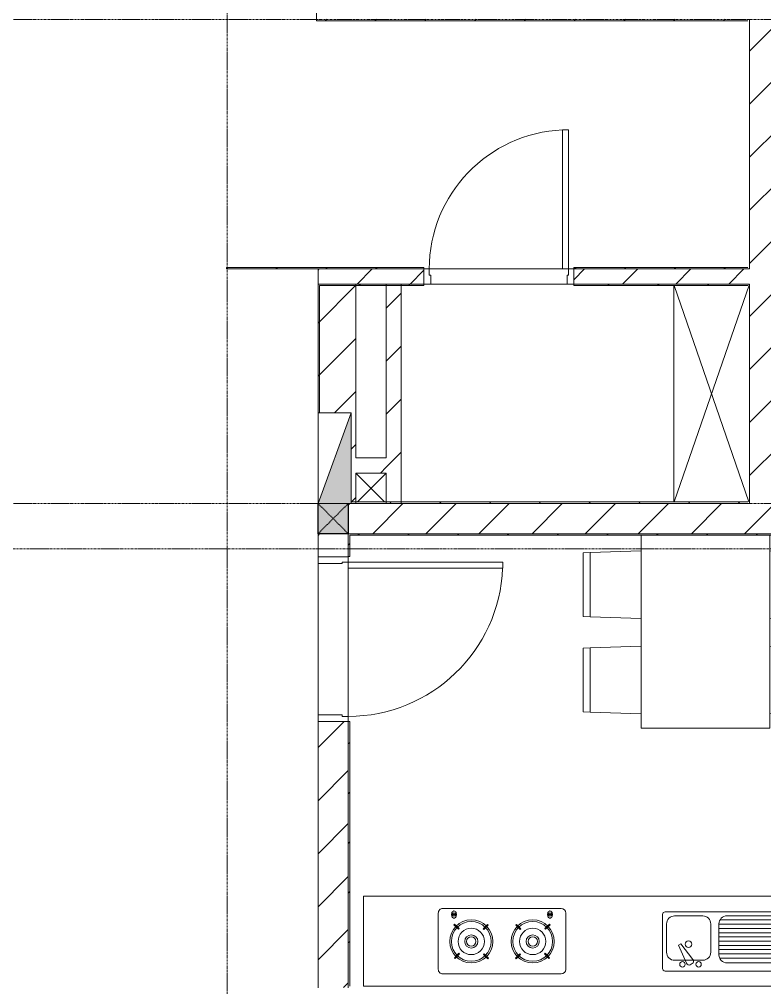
# Model space of a CAD drawing. Header units: millimetres. Extents: x 5121 to 246734, y -48180 to 129206.
# Drawn here: x 116880 to 121803, y 30637 to 37037 of the extents above; entities that cross this region are included whole.
import ezdxf

# ---------------------------------------------------------------- set-up
doc = ezdxf.new("R2010")
doc.units = ezdxf.units.MM
doc.linetypes.add('Dash', pattern=[6, 3, -3])
doc.linetypes.add('Grid Line', pattern=[22.225, 12.7, -3.175, 3.175, -3.175])
for name, color, linetype, lineweight in [('0-1', 7, 'Continuous', 5), ('0-2', 50, 'Continuous', 9), ('A-DETL-GENF', 92, 'Continuous', 9), ('A-DOOR', 31, 'Continuous', 9), ('A-DOOR-FRAM', 31, 'Continuous', 9), ('A-FLOR', 192, 'Continuous', 9), ('A-FLOR-1', 50, 'Continuous', 9), ('A-WALL', 113, 'Continuous', 9), ('A-WALL-1', 250, 'Continuous', 18), ('A-WALL-PATT-2', 50, 'Continuous', 9), ('A-WALL-PATT-3', 111, 'Continuous', 9), ('E-FIRE', 2, 'Continuous', 9), ('I-FURN', 30, 'Continuous', 9), ('I-FURN-1', 253, 'Continuous', 9), ('S-COLS', 52, 'Continuous', 9), ('S-COLS-3', 50, 'Continuous', 9), ('S-COLS-5', 52, 'Continuous', 25), ('S-COLS-HDLN', 52, 'Dash', 9), ('S-GRID-1', 1, 'Grid Line', 9)]:
    doc.layers.add(name, color=color, linetype=linetype, lineweight=lineweight)
pattern_1 = [(45, (0, 0), (-164.40233, 164.40233), [])]
pattern_2 = [(45, (0, 0), (-175.3625, 175.3625), [])]

# ---------------------------------------------------------------- blocks, each defined once
blk = doc.blocks.new('NCV_TKTC_KET CAU_rvt-1-TKCS_MB TỔNG THỂ TẦNG 1')
at = {"layer": 'A-FLOR-1'}
blk.add_line((121692.6, 35287.3), (121702.6, 35287.3), dxfattribs=at)
blk = doc.blocks.new('HE BEP A1 - HE BEP A 2-842831-TKCS_MB TỔNG THỂ TẦNG 1')
at = {"layer": 'I-FURN'}
for p, q in [((662.4, 594.4), (0, 594.4)), ((0, 594.4), (0, 0)), ((662.4, 0), (662.4, 594.4)), ((662.4, 594.4), (3700, 594.4)), ((662.4, 0), (662.4, 594.4)), ((3700, 594.4), (3700, 0)), ((3700, 594.4), (3700, 0)), ((3175.6, 513.2), (2394, 513.2)), ((844.9, 120.7), (844.9, 476.9)), ((862.4, 494.4), (1706.9, 494.4)), ((1541.1, 452.3), (1528.6, 445.1)), ((1724.4, 476.9), (1724.4, 120.7)), ((2364, 483.2), (2364, 111.2)), ((3205.6, 483.2), (3205.6, 111.2)), ((871.5, 386.8), (871.5, 182.3)), ((876.4, 408.9), (1346.8, 408.9)), ((1298.3, 440.1), (924.9, 440.1)), ((1351.6, 182.3), (1351.6, 386.8)), ((1644.4, 423.2), (1459, 423.2)), ((1602.7, 313.4), (1523.8, 418.4)), ((1566.6, 443.1), (1618.1, 322.3)), ((2474.5, 410.3), (2470.1, 405.9)), ((2470.1, 405.9), (2499.2, 376.7)), ((2503.6, 381.1), (2474.5, 410.3)), ((2692.1, 413), (2663, 383.9)), ((2667.3, 379.5), (2696.5, 408.6)), ((2696.5, 408.6), (2692.1, 413)), ((2873.2, 408.6), (2877.5, 413)), ((2902.3, 379.5), (2873.2, 408.6)), ((2877.5, 413), (2906.7, 383.9)), ((3066, 381.1), (3095.1, 410.3)), ((3099.5, 405.9), (3070.4, 376.7)), ((3095.1, 410.3), (3099.5, 405.9)), ((871.5, 380.9), (1351.6, 380.9)), ((871.5, 352.9), (1351.6, 352.9)), ((871.5, 324.9), (1351.6, 324.9)), ((1405.6, 369.9), (1405.6, 183.2)), ((1618.1, 322.3), (1602.7, 313.4)), ((1697.8, 183.2), (1697.8, 369.9)), ((2499.2, 376.7), (2503.6, 381.1)), ((2663, 383.9), (2667.3, 379.5)), ((2906.7, 383.9), (2902.3, 379.5)), ((3070.4, 376.7), (3066, 381.1)), ((871.5, 296.9), (1351.6, 296.9)), ((871.5, 268.9), (1351.6, 268.9)), ((871.5, 240.9), (1351.6, 240.9)), ((871.5, 212.9), (1351.6, 212.9)), ((2467.4, 188.3), (2496.5, 217.4)), ((2500.9, 213), (2471.8, 183.9)), ((2496.5, 217.4), (2500.9, 213)), ((2660.2, 215.8), (2664.6, 220.2)), ((2689.3, 186.7), (2660.2, 215.8)), ((2664.6, 220.2), (2693.7, 191.1)), ((2905, 220.2), (2875.9, 191.1)), ((2880.3, 186.7), (2909.4, 215.8)), ((2909.4, 215.8), (2905, 220.2)), ((3073.1, 217.4), (3068.7, 213)), ((3068.7, 213), (3097.9, 183.9)), ((3102.3, 188.3), (3073.1, 217.4)), ((871.5, 184.9), (1351.6, 184.9)), ((877.9, 156.9), (1345.2, 156.9)), ((924.9, 128.9), (1298.3, 128.9)), ((1459, 129.9), (1644.4, 129.9)), ((2471.8, 183.9), (2467.4, 188.3)), ((2693.7, 191.1), (2689.3, 186.7)), ((2875.9, 191.1), (2880.3, 186.7)), ((3097.9, 183.9), (3102.3, 188.3)), ((1706.9, 103.2), (862.4, 103.2)), ((3175.6, 81.2), (2394, 81.2)), ((2451.6, 122.3), (2451.6, 118.3)), ((2484.1, 122.3), (2451.6, 122.3)), ((2451.6, 118.3), (2484.1, 118.3)), ((2484.1, 118.3), (2484.1, 122.3)), ((3085.5, 118.3), (3085.5, 122.3)), ((3085.5, 122.3), (3118, 122.3)), ((3118, 118.3), (3085.5, 118.3)), ((3118, 122.3), (3118, 118.3)), ((0, 0), (662.4, 0)), ((3700, 0), (662.4, 0))]:
    blk.add_line(p, q, dxfattribs=at)
for centre, radius in [((1485.9, 449.9), 17.8), ((1592.6, 449.9), 17.8), ((2581.9, 298.5), 142.6), ((2581.9, 298.5), 131.3), ((2581.9, 298.5), 87.2), ((2987.7, 298.5), 142.6), ((2987.7, 298.5), 131.3), ((2987.7, 298.5), 87.2), ((1552.8, 316.6), 22.2), ((2581.9, 298.5), 43.6), ((2581.9, 298.5), 30.9), ((2987.7, 298.5), 43.6), ((2987.7, 298.5), 30.9)]:
    blk.add_circle(centre, radius, dxfattribs=at)
for centre, radius, start, end in [((2394, 483.2), 30, 90, 180), ((3175.6, 483.2), 30, 360, 90), ((862.4, 476.9), 17.5, 90, 180), ((1549.9, 436.9), 17.8, 20.53791, 119.9521), ((1706.9, 476.9), 17.5, 0, 90), ((924.9, 386.8), 53.3, 90, 180), ((1298.3, 386.8), 53.3, 360, 90), ((1459, 369.9), 53.3, 90, 180), ((1537.5, 429.7), 17.8, 119.9521, 219.46175), ((1644.4, 369.9), 53.3, 360, 90), ((924.9, 182.3), 53.3, 180, 270), ((1298.3, 182.3), 53.3, 270, 360), ((1459, 183.2), 53.3, 180, 270), ((1644.4, 183.2), 53.3, 270, 360), ((2485.1, 120.7), 33.5, 163.94189, 180), ((2476.6, 123.1), 24.7, 145.20397, 163.94189), ((2467.8, 120.3), 11.6, 9.9102, 170.0898), ((2471.3, 126.9), 18.1, 120.79762, 145.20397), ((2467.9, 132.6), 11.5, 90, 120.79762), ((2467.9, 132.6), 11.5, 59.20238, 90), ((2464.5, 126.9), 18.1, 34.79603, 59.20238), ((2459.1, 123.1), 24.7, 16.05811, 34.79603), ((2450.6, 120.7), 33.5, 0, 16.05811), ((3119, 120.7), 33.5, 163.94189, 180), ((3110.5, 123.1), 24.7, 145.20397, 163.94189), ((3105.2, 126.9), 18.1, 120.79762, 145.20397), ((3101.8, 120.3), 11.6, 9.9102, 170.0898), ((3101.8, 132.6), 11.5, 90, 120.79762), ((3101.8, 132.6), 11.5, 59.20238, 90), ((3098.4, 126.9), 18.1, 34.79603, 59.20238), ((3093, 123.1), 24.7, 16.05811, 34.79603), ((3084.5, 120.7), 33.5, 0, 16.05811), ((862.4, 120.7), 17.5, 180, 270), ((1706.9, 120.7), 17.5, 270, 360), ((2394, 111.2), 30, 180, 270), ((2485.1, 120.7), 33.5, 180, 196.05811), ((2476.6, 118.2), 24.7, 196.05811, 214.79603), ((2467.8, 120.3), 11.6, 189.71775, 350.28225), ((2471.3, 114.5), 18.1, 214.79603, 239.20238), ((2467.9, 108.8), 11.5, 239.20238, 270), ((2467.9, 108.8), 11.5, 270, 300.79762), ((2464.5, 114.5), 18.1, 300.79762, 325.20397), ((2459.1, 118.2), 24.7, 325.20397, 343.94189), ((2450.6, 120.7), 33.5, 343.94189, 0), ((3119, 120.7), 33.5, 180, 196.05811), ((3110.5, 118.2), 24.7, 196.05811, 214.79603), ((3105.2, 114.5), 18.1, 214.79603, 239.20238), ((3101.8, 120.3), 11.6, 189.71775, 350.28225), ((3101.8, 108.8), 11.5, 239.20238, 270), ((3101.8, 108.8), 11.5, 270, 300.79762), ((3098.4, 114.5), 18.1, 300.79762, 325.20397), ((3093, 118.2), 24.7, 325.20397, 343.94189), ((3084.5, 120.7), 33.5, 343.94189, 0), ((3175.6, 111.2), 30, 270, 0)]:
    blk.add_arc(centre, radius, start, end, dxfattribs=at)
at = {"layer": 'I-FURN-1'}
for p, q in [((3700, 594.4), (0, 594.4)), ((0, 594.4), (0, 0)), ((3700, 0), (3700, 594.4)), ((0, 0), (3700, 0))]:
    blk.add_line(p, q, dxfattribs=at)
blk = doc.blocks.new('RES_BAN AN 1 - RES_BAN AN 1-V120-TKCS_MB TỔNG THỂ TẦNG 1')
at = {"layer": 'I-FURN-1'}
for p, q in [((-425, 1275), (425, 1275)), ((-425, 0), (-425, 1275)), ((425, 1275), (425, 0)), ((-761.9, 1168.8), (-809.6, 1167.2)), ((-809.6, 1167.2), (-809.6, 745.3)), ((-425, 1180), (-761.9, 1168.8)), ((-761.9, 1168.8), (-761.9, 743.8)), ((-761.9, 743.8), (-761.9, 1168.8)), ((-425, 732.5), (-425, 1180)), ((425, 1180), (761.9, 1168.8)), ((425, 732.5), (425, 1180)), ((761.9, 1168.8), (761.9, 743.8)), ((761.9, 1168.8), (761.9, 743.8)), ((809.6, 1167.2), (761.9, 1168.8)), ((809.6, 745.3), (809.6, 1167.2)), ((-809.6, 745.3), (-761.9, 743.8)), ((-761.9, 743.8), (-425, 732.5)), ((761.9, 743.8), (425, 732.5)), ((761.9, 743.8), (809.6, 745.3)), ((-809.6, 536.9), (-761.9, 538.5)), ((-809.6, 150), (-809.6, 536.9)), ((-425, 549.7), (-761.9, 538.5)), ((-761.9, 538.5), (-761.9, 150)), ((-761.9, 538.5), (-761.9, 150)), ((-425, 102.3), (-425, 549.7)), ((425, 549.7), (761.9, 538.5)), ((425, 102.3), (425, 549.7)), ((761.9, 538.5), (761.9, 113.5)), ((761.9, 538.5), (809.6, 536.9)), ((761.9, 113.5), (761.9, 538.5)), ((809.6, 536.9), (809.6, 115.1)), ((-630, 109.1), (-425, 102.3)), ((761.9, 113.5), (425, 102.3)), ((809.6, 115.1), (761.9, 113.5))]:
    blk.add_line(p, q, dxfattribs=at)
blk = doc.blocks.new('NCV_TKTC_TANG 1_rvt-1-TKCS_MB TỔNG THỂ TẦNG 1')
at = {"layer": 'A-WALL-PATT-2'}
h = blk.add_hatch(dxfattribs=at)
h.set_pattern_fill('FP_10', color=256, style=0, pattern_type=2)
h.set_pattern_definition(pattern_1)
h.paths.add_polyline_path([(119052.6, 30636.9), (119062.6, 30638.4), (119062.6, 32396.1), (119052.6, 32395.3), (119052.6, 30637)])
h.paths.add_polyline_path([(119062.6, 33486.1), (119062.6, 33636.9), (119052.6, 33636.9), (119053.4, 33486.1), (119062.2, 33486.1)])
h = blk.add_hatch(dxfattribs=at)
h.set_pattern_fill('FP_10', color=256, style=0, pattern_type=2)
h.set_pattern_definition(pattern_1)
h.paths.add_polyline_path([(121048, 33626.9), (122042.6, 33626.9), (122042.6, 33636.9), (119062.6, 33636.4), (119062.6, 33626.9), (120987.6, 33626.9)])
at = {"layer": 'A-FLOR-1'}
for p, q in [((118852.6, 33440.3), (118852.6, 32440.3)), ((119052.6, 33450.3), (119052.6, 32430.3)), ((119052.6, 32430.3), (119052.6, 33450.3))]:
    blk.add_line(p, q, dxfattribs=at)
at = {"layer": 'A-WALL-1'}
for p, q in [((119052.6, 33636.9), (119052.6, 33486.1)), ((119062.6, 33636.9), (119052.6, 33636.9)), ((122042.6, 33636.9), (119062.6, 33636.9)), ((119062.6, 33486.1), (119062.6, 33626.9)), ((119062.6, 33626.9), (122042.6, 33626.9)), ((119052.6, 33486.1), (119062.6, 33486.1)), ((119062.6, 32396.1), (119052.6, 32396.1)), ((119052.6, 32395.3), (119052.6, 30636.9)), ((119062.6, 30646.9), (119062.6, 32396.1))]:
    blk.add_line(p, q, dxfattribs=at)
at = {"layer": 'I-FURN-1', "rotation": 180}
for name, p in [('RES_BAN AN 1 - RES_BAN AN 1-V120-TKCS_MB TỔNG THỂ TẦNG 1', (121412.6, 33626.9)), ('HE BEP A1 - HE BEP A 2-842831-TKCS_MB TỔNG THỂ TẦNG 1', (122852.6, 31241.3))]:
    blk.add_blockref(name, p, dxfattribs=at)
blk = doc.blocks.new('FD_05 - FD_05-1000x2200mm-835433-TKCS_MB TỔNG THỂ TẦNG 1')
at = {"layer": 'A-DETL-GENF'}
for p, q in [((510, -100), (470, -100)), ((470, -100), (470, -1120)), ((510, -1120), (510, -100)), ((470, -1120), (510, -1120))]:
    blk.add_line(p, q, dxfattribs=at)
blk.add_arc((510, -100), 1020, 180, 267.75253, dxfattribs=at)
at = {"layer": 'A-DOOR-FRAM'}
for p, q in [((-545, 100), (-500, 100)), ((-545, -100), (-545, 100)), ((-500, 100), (-500, -60)), ((500, 100), (545, 100)), ((500, -60), (500, 100)), ((545, 100), (545, -100)), ((-500, -60), (-510, -60)), ((-510, -60), (-510, -100)), ((510, -60), (500, -60)), ((510, -100), (510, -60)), ((-510, -100), (-545, -100)), ((545, -100), (510, -100))]:
    blk.add_line(p, q, dxfattribs=at)
blk = doc.blocks.new('FD_02 - FD_03 - FD_03-KY THUAT-900x2200mm-801878-TKCS_MB TỔNG THỂ TẦNG 1')
at = {"layer": 'A-DETL-GENF'}
for p, q in [((420, 50), (420, 970)), ((420, 970), (460, 970)), ((460, 970), (460, 50)), ((460, 50), (420, 50))]:
    blk.add_line(p, q, dxfattribs=at)
blk.add_arc((460, 50), 920, 92.49191, 180, dxfattribs=at)
at = {"layer": 'A-DOOR-FRAM'}
for p, q in [((-460, 50), (-495, 50)), ((-495, 50), (-495, -50)), ((-460, 10), (-460, 50)), ((-450, 10), (-460, 10)), ((-450, -50), (-450, 10)), ((460, 10), (450, 10)), ((450, 10), (450, -50)), ((495, 50), (460, 50)), ((460, 50), (460, 10)), ((495, -50), (495, 50)), ((-495, -50), (-450, -50)), ((450, -50), (495, -50))]:
    blk.add_line(p, q, dxfattribs=at)
blk = doc.blocks.new('G1_SOF - BO TRU - 200x200-V357-TKCS_MB TỔNG THỂ TẦNG 1')
at = {"layer": 'S-COLS-3'}
blk.add_hatch(color=256, dxfattribs=at).paths.add_polyline_path([(-100, 100), (-100, -99.6), (100, -99.6), (100, 100), (95, 100)])
at = {"layer": 'S-COLS-5'}
for p, q in [((-100, 100), (100, 100)), ((-100, -99.6), (-100, 100)), ((100, 100), (100, -99.6))]:
    blk.add_line(p, q, dxfattribs=at)
at = {"layer": 'S-COLS-HDLN'}
for p, q in [((100, -100), (-100, 100)), ((-100, -100), (100, 100))]:
    blk.add_line(p, q, dxfattribs=at)
blk = doc.blocks.new('40_HY_FIX_FS-FH_FHR_R19_Scale 1_300 - FH _ FHR-4771138-TKCS_MB TỔNG THỂ TẦNG 1')
at = {"layer": 'E-FIRE'}
blk.add_hatch(color=256, dxfattribs=at).paths.add_polyline_path([(300, 100), (-300, 100), (300, -120), (300, 80)])
at = {"layer": 'A-DETL-GENF'}
for p, q in [((-300, 100), (300, 100)), ((300, -120), (-300, 100)), ((-300, 100), (300, 100)), ((-300, -120), (-300, 100)), ((300, 100), (300, -120)), ((300, 100), (300, -120)), ((300, -120), (-300, -120))]:
    blk.add_line(p, q, dxfattribs=at)

msp = doc.modelspace()

# ---------------------------------------------------------------- hatches: boundary and pattern name
at = {"layer": 'A-WALL-PATT-3'}
h = msp.add_hatch(dxfattribs=at)
h.set_pattern_fill('FP_43', color=256, style=0, pattern_type=2)
h.set_pattern_definition(pattern_1)
h.paths.add_polyline_path([(121702.6, 37027.4), (121702.2, 37037.4), (118842.5, 37037.4), (118842.5, 37027.4), (121692.6, 37027.4)])
h = msp.add_hatch(dxfattribs=at)
h.set_pattern_fill('FP_1', color=256, style=0, pattern_type=2)
h.set_pattern_definition(pattern_2)
h.paths.add_polyline_path([(121902.3, 33837.4), (121902.6, 33837.4), (121902.6, 37037.4), (121702.6, 37035.6), (121702.6, 33837.4), (121902, 33837.4)])
h = msp.add_hatch(dxfattribs=at)
h.set_pattern_fill('FP_43', color=256, style=0, pattern_type=2)
h.set_pattern_definition(pattern_1)
h.paths.add_polyline_path([(118502.6, 35387.4), (119552.6, 35387.4), (119552.6, 35397.4), (118247.6, 35397.4), (118247.6, 35387.4), (118502.5, 35387.4)])
h.paths.add_polyline_path([(121692.6, 35387.4), (121692.6, 35397.4), (120542.6, 35397.4), (120542.6, 35387.4), (121688.8, 35387.4)])
h = msp.add_hatch(dxfattribs=at)
h.set_pattern_fill('FP_1', color=256, style=0, pattern_type=2)
h.set_pattern_definition(pattern_2)
h.paths.add_polyline_path([(119552.6, 35287.4), (119552.6, 35387.4), (118852.6, 35387.4), (118852.6, 35287.4), (119402.5, 35287.4)])
h.paths.add_polyline_path([(121202.6, 35287.4), (121702.6, 35287.4), (121702.6, 35387.4), (120542.6, 35387.4), (120542.6, 35287.4), (121202.2, 35287.4)])
h = msp.add_hatch(dxfattribs=at)
h.set_pattern_fill('FP_1', color=256, style=0, pattern_type=2)
h.set_pattern_definition(pattern_2)
h.paths.add_polyline_path([(119102.6, 33837.4), (119102.6, 35287.4), (118852.6, 35287.3), (118852.6, 34436.9), (119072.6, 34436.9), (119072.6, 33837.4), (119102.5, 33837.4)])
h = msp.add_hatch(dxfattribs=at)
h.set_pattern_fill('FP_43', color=256, style=0, pattern_type=2)
h.set_pattern_definition(pattern_1)
h.paths.add_polyline_path([(119102.6, 35277.4), (119302.5, 35277.4), (119302.5, 35287.4), (119102.6, 35287.3), (119102.6, 35280.8)])
h.paths.add_polyline_path([(119402.5, 35277.4), (119552.6, 35277.4), (119552.6, 35287.4), (119402.5, 35285.2)])
h.paths.add_polyline_path([(120542.6, 35277.4), (121692.6, 35277.4), (121690.4, 35287.4), (120542.6, 35287.3)])
h = msp.add_hatch(dxfattribs=at)
h.set_pattern_fill('FP_1', color=256, style=0, pattern_type=2)
h.set_pattern_definition(pattern_2)
h.paths.add_polyline_path([(119402.5, 33837.4), (119402.5, 35287.4), (119302.5, 35287.3), (119302.5, 33847.4), (119397.5, 33847.4)])
h = msp.add_hatch(dxfattribs=at)
h.set_pattern_fill('FP_1', color=256, style=0, pattern_type=2)
h.set_pattern_definition(pattern_2)
h.paths.add_polyline_path([(119302.5, 34038.8), (119302.5, 34138.8), (119102.6, 34138.8), (119102.6, 34038.8), (119293.8, 34038.8)])
h = msp.add_hatch(dxfattribs=at)
h.set_pattern_fill('FP_1', color=256, style=0, pattern_type=2)
h.set_pattern_definition(pattern_2)
h.paths.add_polyline_path([(121961.4, 33637.4), (122052.6, 33637.4), (122052.5, 33837.4), (119052.6, 33836.9), (119052.6, 33637.4), (121902.6, 33637.4)])
h = msp.add_hatch(dxfattribs=at)
h.set_pattern_fill('FP_43', color=256, style=0, pattern_type=2)
h.set_pattern_definition(pattern_1)
h.paths.add_polyline_path([(119402.5, 33837.4), (119397.5, 33847.4), (119102.6, 33847.4), (119102.6, 33837.4), (119331.1, 33837.4)])
h.paths.add_polyline_path([(121202.6, 33837.4), (121702.6, 33837.4), (121702.6, 33847.4), (119402.5, 33847.4), (119402.5, 33837.4), (121202.1, 33837.4)])
h = msp.add_hatch(dxfattribs=at)
h.set_pattern_fill('FP_1', color=256, style=0, pattern_type=2)
h.set_pattern_definition(pattern_2)
h.paths.add_polyline_path([(118852.6, 29586.9), (119052.6, 29586.9), (119052.6, 30437), (118852.6, 30437), (118852.6, 30119)])
h.paths.add_polyline_path([(118853.1, 30637), (119052.6, 30638.4), (119052.6, 32395.3), (118852.6, 32395.3), (118852.6, 30637)])
h.paths.add_polyline_path([(119012.6, 33485.3), (119052.6, 33486.1), (119052.6, 33637.4), (118852.6, 33636.9), (118852.6, 33485.3)])

# ---------------------------------------------------------------- linework, layer by layer
at = {"layer": '0-2'}
for p, q in [((121202.6, 35277.4), (121202.6, 33847.4)), ((121702.6, 35287.3), (121206, 33847.4)), ((121206, 35277.4), (121699.1, 33847.4)), ((121702.6, 35287.3), (121692.6, 35287.3)), ((119102.6, 34037.2), (119292.4, 33847.4)), ((119302.5, 34037.2), (119112.6, 33847.4))]:
    msp.add_line(p, q, dxfattribs=at)
at = {"layer": 'A-FLOR'}
msp.add_line((121202.6, 33847.4), (121202.6, 35277.4), dxfattribs=at)
at = {"layer": 'A-WALL'}
for p, q in [((121702.6, 37037.4), (121702.6, 35387.4)), ((119552.6, 35387.4), (118852.6, 35387.4)), ((119587.6, 35387.4), (120507.6, 35387.4)), ((120542.6, 35387.4), (121702.6, 35387.4)), ((119552.6, 35287.4), (118862.6, 35287.4)), ((120497.6, 35287.4), (119597.6, 35287.4)), ((121702.6, 35287.4), (120542.6, 35287.4)), ((121702.6, 35287.4), (121702.6, 33847.4)), ((118852.6, 32440.3), (118852.6, 33440.3)), ((119052.6, 33450.3), (119052.6, 32430.3))]:
    msp.add_line(p, q, dxfattribs=at)
at = {"layer": 'A-WALL-1'}
for p, q in [((118842.5, 37385.3), (118842.5, 37027.4)), ((118842.5, 37027.4), (121692.6, 37027.4)), ((119552.6, 35397.4), (118247.6, 35397.4)), ((118247.6, 35397.4), (118247.6, 35387.4)), ((119552.6, 35387.4), (119552.6, 35397.4)), ((121692.6, 35397.4), (120542.6, 35397.4)), ((120542.6, 35397.4), (120542.6, 35387.4)), ((118247.6, 35387.4), (118852.6, 35387.4)), ((118852.6, 35387.4), (118852.6, 34436.9)), ((118852.6, 35287.4), (118852.6, 34436.9)), ((118862.6, 35287.4), (118852.6, 35287.4)), ((118862.6, 34436.9), (118862.6, 35277.4)), ((118862.6, 35277.4), (119552.6, 35277.4)), ((119102.6, 34138.8), (119102.6, 35287.4)), ((119302.5, 35287.4), (119302.5, 34138.8)), ((119402.5, 33837.4), (119402.5, 35287.4)), ((119552.6, 35277.4), (119552.6, 35287.4)), ((120542.6, 35287.4), (120542.6, 35277.4)), ((120542.6, 35277.4), (121692.6, 35277.4)), ((119302.5, 34138.8), (119102.6, 34138.8)), ((119102.6, 33837.4), (119102.6, 34038.8)), ((119102.6, 34038.8), (119302.5, 34038.8)), ((119302.5, 34038.8), (119302.5, 33837.4)), ((121692.6, 33847.4), (119072.6, 33847.4)), ((119072.6, 33837.4), (121702.6, 33837.4)), ((121702.6, 33847.4), (121702.6, 33837.4)), ((118852.6, 33637.4), (118852.6, 33485.3)), ((119052.6, 33637.4), (122052.6, 33637.4)), ((119052.6, 33485.3), (119052.6, 33637.4)), ((118852.6, 32395.3), (118852.6, 30637)), ((119052.6, 30637), (119052.6, 32395.3))]:
    msp.add_line(p, q, dxfattribs=at)
at = {"layer": 'S-GRID-1'}
for p, q in [((118252.6, 23210.6), (118252.6, 74295.7)), ((129301.8, 37036.9), (31601.8, 37036.9)), ((129301.8, 33836.9), (31601.8, 33836.9)), ((125364.8, 33536.9), (35538.8, 33536.9))]:
    msp.add_line(p, q, dxfattribs=at)

# ---------------------------------------------------------------- block references
at = {"layer": '0-1'}
for name in ['NCV_TKTC_KET CAU_rvt-1-TKCS_MB TỔNG THỂ TẦNG 1', 'NCV_TKTC_TANG 1_rvt-1-TKCS_MB TỔNG THỂ TẦNG 1']:
    msp.add_blockref(name, (0, 0), dxfattribs=at)
at = {"layer": 'A-DOOR'}
msp.add_blockref('FD_02 - FD_03 - FD_03-KY THUAT-900x2200mm-801878-TKCS_MB TỔNG THỂ TẦNG 1', (120047.6, 35337.4), dxfattribs=at)
at = {"layer": 'A-DOOR', "rotation": 90.00000000000007}
msp.add_blockref('FD_05 - FD_05-1000x2200mm-835433-TKCS_MB TỔNG THỂ TẦNG 1', (118952.6, 32940.3), dxfattribs=at)
at = {"layer": 'E-FIRE', "rotation": 270.0000000000002}
msp.add_blockref('40_HY_FIX_FS-FH_FHR_R19_Scale 1_300 - FH _ FHR-4771138-TKCS_MB TỔNG THỂ TẦNG 1', (118972.6, 34136.9), dxfattribs=at)
at = {"layer": 'S-COLS', "rotation": 180}
msp.add_blockref('G1_SOF - BO TRU - 200x200-V357-TKCS_MB TỔNG THỂ TẦNG 1', (118952.6, 33737.4), dxfattribs=at)

doc.saveas('drawing.dxf')
